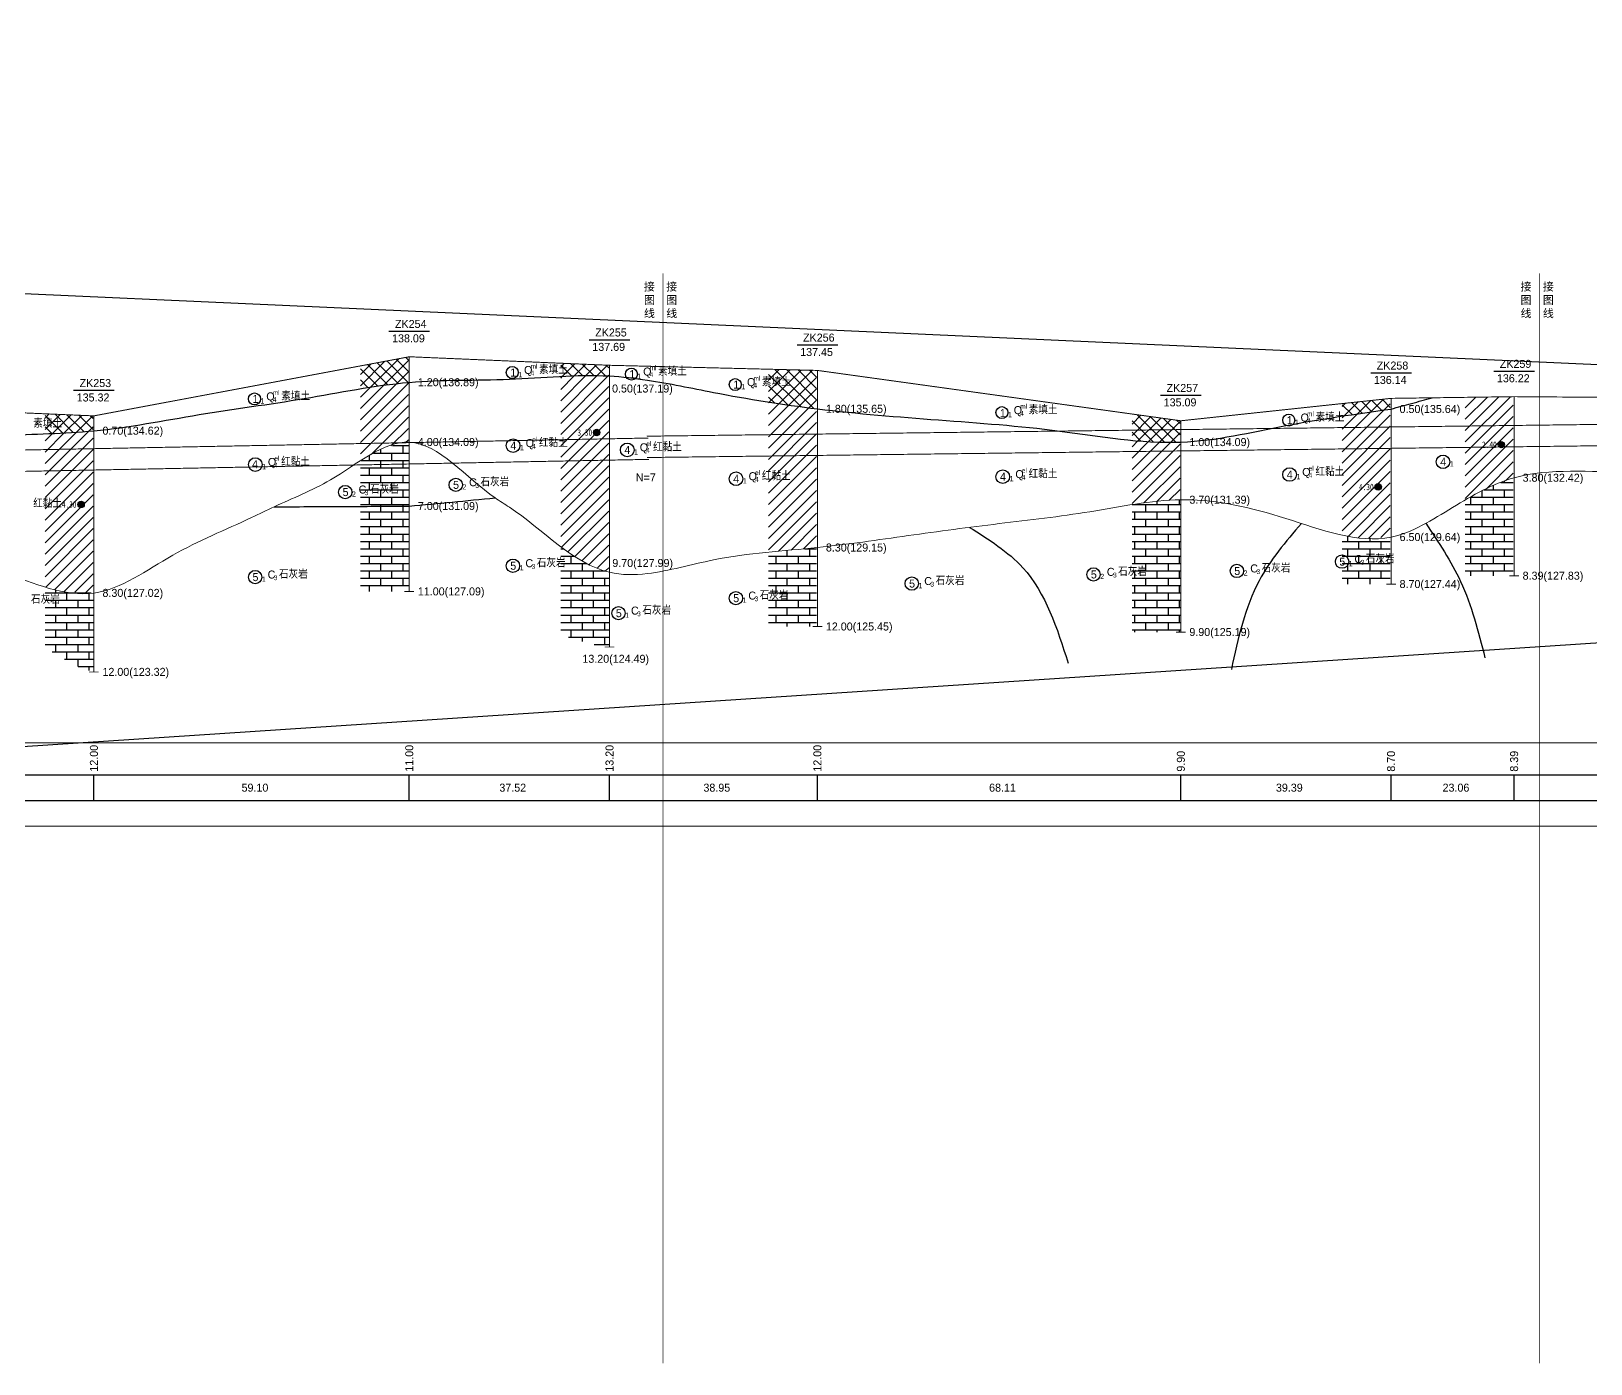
# Model space of a CAD drawing. Header units: inches. Extents: x -205 to 12199, y -11610 to -150.
# Drawn here: x 1414.4 to 1901.5, y -9450.6 to -9034.3 of the extents above; entities that cross this region are included whole.
import ezdxf

# ---------------------------------------------------------------- set-up
doc = ezdxf.new("R2010")
doc.units = ezdxf.units.IN
doc.header["$MEASUREMENT"] = 0
for name, pattern in [('ACAD_ISO03W100', [30, 12, -18]), ('ACAD_ISO05W100', [34, 24, -3, 0.5, -3, 0.5, -3]), ('ACAD_ISO12W100', [21, 12, -3, 0, -3, 0, -3])]:
    doc.linetypes.add(name, pattern=pattern)
for name, color, linetype in [('GiCAD_PouMian', 7, 'Continuous'), ('GICAD_QUYANG', 7, 'Continuous'), ('地质-图框', 7, 'Continuous'), ('地质-地层符号', 3, 'Continuous'), ('地质-地层线', 7, 'Continuous'), ('地质-地面线', 7, 'Continuous'), ('地质-填充花纹', 4, 'Continuous'), ('地质-文字', 7, 'Continuous'), ('地质-标注栏', 7, 'Continuous'), ('地质-标贯', 7, 'Continuous'), ('地质-钻孔', 7, 'Continuous'), ('挡墙底', 7, 'Continuous'), ('管底', 7, 'Continuous'), ('红线', 1, 'ACAD_ISO05W100')]:
    doc.layers.add(name, color=color, linetype=linetype)
doc.styles.add('LZ_PMT_LINE', font='', dxfattribs={"height": 2})
doc.styles.get("Standard").update_dxf_attribs({"font": ''})
doc.styles.add('地层编号', font='Comfont.shx', dxfattribs={"width": 0.7, "height": 2.5, "bigfont": 'Hztxt12a.shx'})
doc.styles.add('层底标注', font='Comfont.shx', dxfattribs={"width": 0.7, "height": 2.5, "bigfont": 'Hztxt12a.shx'})
doc.styles.add('岩土名称', font='Comfont.shx', dxfattribs={"width": 0.7, "height": 2.5, "bigfont": 'Hztxt12a.shx'})
doc.styles.add('时代', font='Comfont.shx', dxfattribs={"width": 0.7, "height": 2.5, "bigfont": 'Hztxt12a.shx'})
doc.styles.add('标注栏数据', font='Comfont.shx', dxfattribs={"width": 0.7, "height": 2.5, "bigfont": 'Hztxt12a.shx'})
doc.styles.add('标贯动探', font='Comfont.shx', dxfattribs={"width": 0.7, "height": 2.5, "bigfont": 'Hztxt12a.shx'})
doc.styles.add('钻孔标注', font='Comfont.shx', dxfattribs={"width": 0.7, "height": 2.5, "bigfont": 'Hztxt12a.shx'})
doc.styles.get('LZ_PMT_LINE').set_extended_font_data('SimSun')
doc.styles.get('Standard').set_extended_font_data('SimSun')
doc.linetypes.add('bzhjcx', pattern='A,0.001,[2,XX1.shx,S=1,R=0,X=1,Y=0],-2', length=2.001)
doc.linetypes.add('swx', pattern='A,7,-1.5,["●",LZ_PMT_LINE,S=0.05,R=0,X=0,Y=0],-1.5', length=10)
pattern_1 = [(45, (-5430.9341, -12402.1851), (-1.76776695, 1.76776695), [])]
pattern_2 = [(0, (-5430.9341, -12402.1851), (0, 2.3), []), (90, (-5430.934, -12402.185), (-3.5, 2.3), [2.3, -2.3])]
pattern_3 = [(45, (-5430.9341, -12402.1851), (-1.76776695, 1.76776695), []), (135, (-5430.9341, -12402.1851), (-1.76776695, -1.76776695), [])]
pattern_4 = [(45, (-5520.9341, -12402.1851), (-1.76776695, 1.76776695), [])]
pattern_5 = [(0, (-5520.9341, -12402.1851), (0, 2.3), []), (90, (-5520.934, -12402.185), (-3.5, 2.3), [2.3, -2.3])]
pattern_6 = [(45, (-5520.9341, -12402.1851), (-1.76776695, 1.76776695), []), (135, (-5520.9341, -12402.1851), (-1.76776695, -1.76776695), [])]

# ---------------------------------------------------------------- blocks, each defined once
blk = doc.blocks.new('gkqy_yuan.dwg不标')
at = {"layer": 'GiCAD_PouMian'}
h = blk.add_hatch(color=7, dxfattribs=at)
edge = h.paths.add_edge_path()
edge.add_arc((0, 0), 1, 0, 360)
at = {"layer": 'GICAD_QUYANG', "color": 7}
blk.add_circle((0, 0), 1, dxfattribs=at)

msp = doc.modelspace()

# ---------------------------------------------------------------- hatches: boundary and pattern name
at = {"layer": '地质-填充花纹', "linetype": 'Continuous'}
h = msp.add_hatch(dxfattribs=at)
h.set_pattern_fill('GKSTT', scale=0.5, style=0, pattern_type=2)
h.set_pattern_definition(pattern_3)
h.paths.add_polyline_path([(1532.24222, -9144.04154), (1524.31546, -9144.93042), (1519.36881, -9145.65828), (1517.24222, -9146.00847), (1517.24222, -9138.87265), (1532.24222, -9136.06037)])
h = msp.add_hatch(dxfattribs=at)
h.set_pattern_fill('GKSTT', scale=0.5, style=0, pattern_type=2)
h.set_pattern_definition(pattern_3)
h.paths.add_polyline_path([(1594.77919, -9138.66947), (1594.77919, -9142.0075), (1588.73131, -9141.8633), (1583.73246, -9141.96057), (1579.77919, -9142.13694), (1579.77919, -9138.02986)])
h = msp.add_hatch(dxfattribs=at)
h.set_pattern_fill('GKNXT', scale=0.5, style=0, pattern_type=2)
h.set_pattern_definition(pattern_1)
h.paths.add_polyline_path([(1594.77919, -9142.0075), (1594.77919, -9203.25138), (1587.97748, -9200.65564), (1583.68022, -9198.10392), (1579.77919, -9195.33123), (1579.77919, -9142.13694), (1583.73246, -9141.96057), (1588.73131, -9141.8633)])
h = msp.add_hatch(dxfattribs=at)
h.set_pattern_fill('GKSTT', scale=0.5, style=0, pattern_type=2)
h.set_pattern_definition(pattern_6)
h.paths.add_polyline_path([(1659.70155, -9140.274), (1659.70155, -9152.24752), (1652.14657, -9151.26106), (1647.19839, -9150.54327), (1644.70155, -9150.1534), (1644.70155, -9139.90432)])
h = msp.add_hatch(dxfattribs=at)
h.set_pattern_fill('GKNXT', scale=0.5, style=0, pattern_type=2)
h.set_pattern_definition(pattern_1)
h.paths.add_polyline_path([(1532.24222, -9162.73251), (1525.03213, -9164.24219), (1520.56308, -9166.47733), (1517.24222, -9168.512), (1517.24222, -9146.00847), (1519.36881, -9145.65828), (1524.31546, -9144.93042), (1532.24222, -9144.04154)])
h = msp.add_hatch(dxfattribs=at)
h.set_pattern_fill('GKNXT', scale=0.5, style=0, pattern_type=2)
h.set_pattern_definition(pattern_4)
h.paths.add_polyline_path([(1647.19839, -9150.54327), (1652.14657, -9151.26106), (1659.70155, -9152.24752), (1659.70155, -9195.63707), (1652.27785, -9196.33707), (1647.29819, -9196.78742), (1644.70155, -9197.04508), (1644.70155, -9150.1534)])
h = msp.add_hatch(dxfattribs=at)
h.set_pattern_fill('GKSTT', scale=0.5, style=0, pattern_type=2)
h.set_pattern_definition(pattern_6)
h.paths.add_polyline_path([(1838.86747, -9152.38224), (1830.96788, -9153.50157), (1826.02035, -9154.22398), (1823.86747, -9154.55132), (1823.86747, -9150.63962), (1838.86747, -9149.04014)])
h = msp.add_hatch(dxfattribs=at)
h.set_pattern_fill('GKNXT', scale=0.5, style=0, pattern_type=2)
h.set_pattern_definition(pattern_4)
h.paths.add_polyline_path([(1838.86747, -9192.35913), (1830.43962, -9192.77419), (1825.49046, -9192.07965), (1823.86747, -9191.70505), (1823.86747, -9154.55132), (1826.02035, -9154.22398), (1830.96788, -9153.50157), (1838.86747, -9152.38224)])
h = msp.add_hatch(dxfattribs=at)
h.set_pattern_fill('GKNXT', scale=0.5, style=0, pattern_type=2)
h.set_pattern_definition(pattern_4)
h.paths.add_polyline_path([(1877.30031, -9173.90303), (1871.5278, -9175.9711), (1867.01263, -9178.11649), (1862.63016, -9180.52262), (1862.30031, -9180.71899), (1862.30031, -9148.69177), (1877.30031, -9148.48361)])
h = msp.add_hatch(dxfattribs=at)
h.set_pattern_fill('GKSTT', scale=0.5, style=0, pattern_type=2)
h.set_pattern_definition(pattern_3)
h.paths.add_polyline_path([(1433.74601, -9154.46945), (1433.74601, -9159.16522), (1425.7862, -9159.75279), (1420.79207, -9159.99428), (1418.74601, -9160.0747), (1418.74601, -9153.83098)])
h = msp.add_hatch(dxfattribs=at)
h.set_pattern_fill('GKSTT', scale=0.5, style=0, pattern_type=2)
h.set_pattern_definition(pattern_6)
h.paths.add_polyline_path([(1773.22087, -9155.97885), (1773.22087, -9162.67925), (1765.42216, -9162.65062), (1760.43259, -9162.33253), (1758.22087, -9162.11672), (1758.22087, -9153.89991)])
h = msp.add_hatch(dxfattribs=at)
h.set_pattern_fill('GKNXT', scale=0.5, style=0, pattern_type=2)
h.set_pattern_definition(pattern_1)
h.paths.add_polyline_path([(1433.74601, -9209.80406), (1424.79243, -9209.46857), (1419.92917, -9208.31597), (1418.74601, -9207.93666), (1418.74601, -9160.0747), (1420.79207, -9159.99428), (1425.7862, -9159.75279), (1433.74601, -9159.16522)])
h = msp.add_hatch(dxfattribs=at)
h.set_pattern_fill('GKNXT', scale=0.5, style=0, pattern_type=2)
h.set_pattern_definition(pattern_4)
h.paths.add_polyline_path([(1760.43259, -9162.33253), (1765.42216, -9162.65062), (1773.22087, -9162.67925), (1773.22087, -9180.69708), (1764.83875, -9181.26418), (1759.88281, -9181.92459), (1758.22087, -9182.1924), (1758.22087, -9162.11672)])
h = msp.add_hatch(dxfattribs=at)
h.set_pattern_fill('GKSHY', scale=0.5, style=0, pattern_type=2)
h.set_pattern_definition(pattern_2)
h.paths.add_polyline_path([(1532.24222, -9182.68135), (1526.38572, -9182.7091), (1521.38577, -9182.73278), (1517.24222, -9182.75241), (1517.24222, -9168.512), (1520.56308, -9166.47733), (1525.03213, -9164.24219), (1532.24222, -9162.73251)])
h = msp.add_hatch(dxfattribs=at)
h.set_pattern_fill('GKSHY', scale=0.5, style=0, pattern_type=2)
h.set_pattern_definition(pattern_5)
h.paths.add_polyline_path([(1877.30031, -9204.41347), (1862.30031, -9204.41347), (1862.30031, -9180.71899), (1862.63016, -9180.52262), (1867.01263, -9178.11649), (1871.5278, -9175.9711), (1877.30031, -9173.90303)])
h = msp.add_hatch(dxfattribs=at)
h.set_pattern_fill('GKSHY', scale=0.5, style=0, pattern_type=2)
h.set_pattern_definition(pattern_5)
h.paths.add_polyline_path([(1773.22087, -9222.0135), (1758.22087, -9222.0135), (1758.22087, -9182.1924), (1759.88281, -9181.92459), (1764.83875, -9181.26418), (1773.22087, -9180.69708)])
h = msp.add_hatch(dxfattribs=at)
h.set_pattern_fill('GKSHY', scale=0.5, style=0, pattern_type=2)
h.set_pattern_definition(pattern_2)
h.paths.add_polyline_path([(1532.24222, -9209.34684), (1517.24222, -9209.34684), (1517.24222, -9182.75241), (1521.38577, -9182.73278), (1526.38572, -9182.7091), (1532.24222, -9182.68135)])
h = msp.add_hatch(dxfattribs=at)
h.set_pattern_fill('GKSHY', scale=0.5, style=0, pattern_type=2)
h.set_pattern_definition(pattern_2)
h.paths.add_polyline_path([(1583.68022, -9198.10392), (1587.97748, -9200.65564), (1594.77919, -9203.25138), (1594.77919, -9226.63871), (1589.76602, -9225.80814), (1584.55306, -9224.35771), (1579.77919, -9222.76192), (1579.77919, -9195.33123)])
h = msp.add_hatch(dxfattribs=at)
h.set_pattern_fill('GKSHY', scale=0.5, style=0, pattern_type=2)
h.set_pattern_definition(pattern_5)
h.paths.add_polyline_path([(1659.70155, -9220.28016), (1644.70155, -9220.28016), (1644.70155, -9197.04508), (1647.29819, -9196.78742), (1652.27785, -9196.33707), (1659.70155, -9195.63707)])
h = msp.add_hatch(dxfattribs=at)
h.set_pattern_fill('GKSHY', scale=0.5, style=0, pattern_type=2)
h.set_pattern_definition(pattern_5)
h.paths.add_polyline_path([(1825.49046, -9192.07965), (1830.43962, -9192.77419), (1838.86747, -9192.35913), (1838.86747, -9207.01348), (1823.86747, -9207.01348), (1823.86747, -9191.70505)])
h = msp.add_hatch(dxfattribs=at)
h.set_pattern_fill('GKSHY', scale=0.5, style=0, pattern_type=2)
h.set_pattern_definition(pattern_2)
h.paths.add_polyline_path([(1419.92917, -9208.31597), (1424.79243, -9209.46857), (1433.74601, -9209.80406), (1433.74601, -9234.39574), (1429.22413, -9232.87007), (1424.54833, -9230.33977), (1419.89999, -9227.54654), (1418.74601, -9226.92206), (1418.74601, -9207.93666)])

# ---------------------------------------------------------------- linework, layer by layer
for points in [[(1707.46387, -9189.2998), (1724.11246, -9201.89887), (1738.26492, -9231.73673)], [(1811.11628, -9188.06725), (1797.92654, -9205.96225), (1789.25254, -9233.67426)], [(1849.98928, -9188.03557), (1860.82159, -9206.19111), (1868.43958, -9230.00735)]]:
    msp.add_spline(points, degree=3)
at = {"layer": '地质-地层符号', "color": 7, "linetype": 'Continuous'}
for centre, major_axis in [((1564.66879, -9140.94206), (0, 1.875)), ((1601.85049, -9141.43722), (0, 1.875)), ((1484.1522, -9149.18249), (0, 1.875)), ((1634.28924, -9144.72731), (0, 1.875)), ((1717.59686, -9153.47671), (0, 1.875)), ((1807.17983, -9155.8027), (0, 1.875)), ((1564.91879, -9163.77539), (0, 2.125)), ((1600.55634, -9165.10053), (0, 2.125)), ((1855.34206, -9168.83527), (0, 2.125)), ((1484.4022, -9169.68249), (0, 2.125)), ((1717.84686, -9173.47671), (0, 2.125)), ((1807.42983, -9172.8027), (0, 2.125)), ((1512.50231, -9178.28725), (0, 2.08333)), ((1547.00942, -9176.02502), (0, 2.08333)), ((1634.53924, -9174.135), (0, 2.125)), ((1564.87712, -9201.29772), (0, 2.08333)), ((1790.97701, -9202.93119), (0, 2.08333)), ((1823.79981, -9200.01441), (0, 2.08333)), ((1484.36053, -9204.84205), (0, 2.08333)), ((1689.42587, -9206.86934), (0, 2.08333)), ((1746.18503, -9204.00271), (0, 2.08333)), ((1634.49757, -9211.41537), (0, 2.08333)), ((1597.83703, -9216.10933), (0, 2.08333))]:
    msp.add_ellipse(centre, major_axis=major_axis, ratio=1, dxfattribs=at)
at = {"layer": '地质-地层线', "color": 7, "lineweight": 25}
for points, knots in [([(1266.85562, -9155.38164), (1275.38052, -9155.1588), (1298.15641, -9154.60023), (1335.00698, -9158.40569), (1372.77871, -9163.40825), (1405.78723, -9160.19384), (1435.73955, -9159.95414), (1466.79256, -9153.71042), (1499.69498, -9149.48924), (1531.75427, -9142.81224), (1563.76078, -9143.73323), (1588.65635, -9141.02135), (1602.92332, -9142.68599), (1606.85562, -9143.28539)], [298.564283754, 298.564283754, 298.564283754, 298.564283754, 324.128907391, 366.869751148, 409.610594905, 437.839756472, 466.06891804, 499.286247146, 532.503576253, 565.72090536, 597.005381034, 628.289856709, 640.227264169, 640.227264169, 640.227264169, 640.227264169]), ([(1606.85562, -9143.28539), (1613.74922, -9144.33617), (1631.40489, -9148.1402), (1661.57316, -9152.94923), (1697.82105, -9155.79498), (1735.59995, -9158.48604), (1771.97682, -9165.24658), (1806.27604, -9156.96643), (1828.17033, -9153.88669), (1839.11747, -9152.34681)], [640.227264169, 640.227264169, 640.227264169, 640.227264169, 661.154415727, 694.018974746, 732.017216369, 770.015457992, 808.013699615, 841.241153633, 874.468607651, 874.468607651, 874.468607651, 874.468607651])]:
    msp.add_open_spline(points, degree=3, knots=knots, dxfattribs=at)
msp.add_spline([(1839.11747, -9152.34681), (1845.52295, -9150.59126), (1851.92842, -9148.8357)], degree=3, dxfattribs=at)
at = {"layer": '地质-地层线', "color": 7, "linetype": 'bzhjcx', "lineweight": 0}
for points, knots in [([(1266.85562, -9206.62356), (1275.38197, -9208.27282), (1293.38187, -9212.90652), (1320.59594, -9205.19199), (1339.5327, -9202.87754), (1358.4648, -9199.84219), (1377.83375, -9193.7577), (1405.60622, -9202.67617), (1434.07801, -9214.99888), (1458.46624, -9196.66441), (1477.38611, -9189.21276), (1493.80097, -9181.05374), (1510.11927, -9174.80663), (1534.43824, -9153.81475), (1551.79468, -9175.74993), (1572.76565, -9188.31917), (1586.78318, -9204.27601), (1602.77321, -9204.20741), (1606.85562, -9203.72572)], [814.479339142, 814.479339142, 814.479339142, 814.479339142, 840.331433469, 869.098024341, 897.210832883, 897.864615213, 926.631206086, 955.569383834, 984.507561581, 1011.805738438, 1039.103915294, 1046.903394395, 1066.40209215, 1093.700269006, 1125.67022648, 1130.998552726, 1168.296836445, 1180.636197901, 1180.636197901, 1180.636197901, 1180.636197901]), ([(1606.85562, -9203.72572), (1613.58872, -9202.93126), (1631.89918, -9197.5665), (1658.53081, -9196.26818), (1688.34895, -9191.79363), (1716.71351, -9188.04061), (1745.06425, -9184.92495), (1775.14064, -9178.40116), (1806.02618, -9185.51613), (1835.964, -9197.35276), (1858.34245, -9182.82245), (1881.45382, -9169.67671), (1912.8324, -9173.74172), (1935.94801, -9169.00987), (1946.85562, -9169.50247)], [1180.636197901, 1180.636197901, 1180.636197901, 1180.636197901, 1200.987491099, 1233.678145753, 1262.302481507, 1290.926817261, 1319.551153016, 1348.17548877, 1381.513107285, 1414.850725799, 1436.184780666, 1457.518835533, 1493.560249687, 1526.889464023, 1526.889464023, 1526.889464023, 1526.889464023])]:
    msp.add_open_spline(points, degree=3, knots=knots, dxfattribs=at)
at = {"layer": '地质-地层线', "color": 7}
for points in [[(1532.49222, -9182.68017), (1545.893, -9181.39445), (1559.29378, -9180.10872)], [(1490.27956, -9182.88014), (1511.38589, -9182.78015), (1532.49222, -9182.68017)]]:
    msp.add_spline(points, degree=3, dxfattribs=at)
at = {"layer": '地质-地面线', "color": 0, "linetype": 'Continuous', "const_width": 0.3}
for points in [[(1266.85562, -9150.65887), (1292.4139, -9150.48015), (1377.61394, -9152.08019), (1433.99601, -9154.48009), (1532.49222, -9136.0135), (1595.02919, -9138.68013), (1606.85562, -9138.97159)], [(1606.85562, -9138.97159), (1659.95155, -9140.28016), (1773.47087, -9156.0135), (1839.11747, -9149.01348), (1877.55031, -9148.48014), (1946.85562, -9148.99377)]]:
    msp.add_lwpolyline(points, dxfattribs=at)
at = {"layer": '地质-标注栏', "color": 7, "linetype": 'Continuous', "const_width": 0.3}
for points in [[(1226.85541, -9256.61336), (1616.85541, -9256.61336)], [(1566.85541, -9256.61336), (1956.85541, -9256.61336)], [(1226.85541, -9282.61336), (1616.85541, -9282.61336)], [(1566.85541, -9282.61336), (1956.85541, -9282.61336)]]:
    msp.add_lwpolyline(points, dxfattribs=at)
at = {"layer": '地质-标注栏', "color": 7, "linetype": 'Continuous'}
for points in [[(1226.85541, -9266.61336), (1616.85541, -9266.61336)], [(1433.99601, -9274.61336), (1433.99601, -9266.61336)], [(1433.99601, -9274.61336), (1433.99601, -9266.61336)], [(1532.49222, -9274.61336), (1532.49222, -9266.61336)], [(1532.49222, -9274.61336), (1532.49222, -9266.61336)], [(1566.85541, -9266.61336), (1956.85541, -9266.61336)], [(1595.02919, -9274.61336), (1595.02919, -9266.61336)], [(1595.02919, -9274.61336), (1595.02919, -9266.61336)], [(1659.95155, -9274.61336), (1659.95155, -9266.61336)], [(1659.95155, -9274.61336), (1659.95155, -9266.61336)], [(1773.47087, -9274.61336), (1773.47087, -9266.61336)], [(1773.47087, -9274.61336), (1773.47087, -9266.61336)], [(1839.11747, -9274.61336), (1839.11747, -9266.61336)], [(1839.11747, -9274.61336), (1839.11747, -9266.61336)], [(1877.55031, -9274.61336), (1877.55031, -9266.61336)], [(1877.55031, -9274.61336), (1877.55031, -9266.61336)], [(1226.85541, -9274.61336), (1616.85541, -9274.61336)], [(1566.85541, -9274.61336), (1956.85541, -9274.61336)]]:
    msp.add_lwpolyline(points, dxfattribs=at)
at = {"layer": '地质-钻孔', "color": 7, "linetype": 'Continuous'}
for p, q in [((1526.12885, -9128.01351), (1538.85541, -9128.01351)), ((1588.66596, -9130.68001), (1601.39252, -9130.68001)), ((1653.58832, -9132.28011), (1666.31488, -9132.28011)), ((1832.75434, -9141.01351), (1845.48041, -9141.01351)), ((1871.18696, -9140.48006), (1883.91352, -9140.48006)), ((1427.63276, -9146.48006), (1440.35932, -9146.48006)), ((1767.10785, -9148.01351), (1779.83393, -9148.01351))]:
    msp.add_line(p, q, dxfattribs=at)
at = {"layer": '地质-钻孔', "color": 7, "const_width": 0.3, "flags": 128}
for points in [[(1532.49222, -9136.0135), (1532.49222, -9209.34684)], [(1595.02919, -9138.68013), (1595.02919, -9226.68013)], [(1659.95155, -9140.28016), (1659.95155, -9220.28016)], [(1839.11747, -9149.01348), (1839.11747, -9207.01348)], [(1877.55031, -9148.48014), (1877.55031, -9204.41347)], [(1433.99601, -9154.4801), (1433.99601, -9234.4801)], [(1773.47087, -9156.0135), (1773.47087, -9222.0135)]]:
    msp.add_lwpolyline(points, dxfattribs=at)
at = {"layer": '地质-钻孔', "color": 7, "linetype": 'Continuous', "const_width": 0.3, "flags": 128}
for points in [[(1876.05031, -9204.41347), (1879.05031, -9204.41347)], [(1530.99222, -9209.34684), (1533.99222, -9209.34684)], [(1837.61747, -9207.01348), (1840.61747, -9207.01348)], [(1658.45155, -9220.28016), (1661.45155, -9220.28016)], [(1771.97087, -9222.0135), (1774.97087, -9222.0135)], [(1593.52919, -9226.68013), (1596.52919, -9226.68013)], [(1432.49601, -9234.4801), (1435.49601, -9234.4801)]]:
    msp.add_lwpolyline(points, dxfattribs=at)
at = {"layer": '挡墙底', "linetype": 'ACAD_ISO12W100', "const_width": 0.3}
for points in [[(1606.77105, -9167.49421), (1947.20817, -9163.27897)], [(1267.45011, -9174.58731), (1607.31988, -9168.07029)]]:
    msp.add_lwpolyline(points, dxfattribs=at)
at = {"layer": '管底'}
for points in [[(-198.22635, -9363.82566), (4802.01627, -9034.32052)], [(-93.03196, -9048.34204), (4879.15883, -9272.68595)]]:
    msp.add_lwpolyline(points, dxfattribs=at)
at = {"layer": '管底', "linetype": 'swx', "const_width": 0.3}
for points in [[(1606.68852, -9160.82872), (1947.12564, -9156.61348)], [(1267.32231, -9167.92254), (1607.19209, -9161.40552)]]:
    msp.add_lwpolyline(points, dxfattribs=at)
at = {"layer": '红线', "linetype": 'ACAD_ISO03W100', "ltscale": 0.4, "const_width": 0.2}
for points in [[(1611.77512, -9109.92654), (1611.77512, -9450.47837)], [(1885.54235, -9109.92654), (1885.54235, -9450.47837)]]:
    msp.add_lwpolyline(points, dxfattribs=at)

# ---------------------------------------------------------------- block references
at = {"layer": '地质-图框', "linetype": 'Continuous'}
for p in [(1591.02919, -9159.68013), (1873.55031, -9163.48014), (1835.11747, -9176.68015), (1429.99601, -9182.14676)]:
    msp.add_blockref('gkqy_yuan.dwg不标', p, dxfattribs=at)

# ---------------------------------------------------------------- texts
at = {"layer": '地质-图框', "color": 0, "linetype": 'Continuous', "width": 0.7}
for s, p in [('3.30', (1585.02472, -9160.68013)), ('2.40', (1867.54584, -9164.48014)), ('4.30', (1829.11301, -9177.68015)), ('4.30', (1423.99154, -9183.14676))]:
    msp.add_text(s, height=2, dxfattribs=at).set_placement(p)
at = {"layer": '地质-地层符号', "color": 7, "linetype": 'Continuous'}
for s, height, style, p in [('1', 2.5, '地层编号', (1564.04379, -9142.19206)), ('1', 1.625, '地层编号', (1566.54379, -9142.39206)), ('Q', 2.5, '时代', (1568.35629, -9141.39206)), ('素填土', 2.5, '岩土名称', (1573.02296, -9141.39206)), ('1', 2.5, '地层编号', (1601.22549, -9142.68722)), ('1', 1.625, '地层编号', (1603.72549, -9142.88722)), ('Q', 2.5, '时代', (1605.53799, -9141.88722)), ('素填土', 2.5, '岩土名称', (1610.20466, -9141.88722)), ('Q', 2.5, '时代', (1637.97674, -9145.17731)), ('素填土', 2.5, '岩土名称', (1642.6434, -9145.17731)), ('Q', 2.5, '时代', (1487.8397, -9149.63249)), ('素填土', 2.5, '岩土名称', (1492.50637, -9149.63249)), ('1', 2.5, '地层编号', (1633.66424, -9145.97731)), ('1', 1.625, '地层编号', (1636.16424, -9146.17731)), ('1', 2.5, '地层编号', (1483.5272, -9150.43249)), ('1', 1.625, '地层编号', (1486.0272, -9150.63249)), ('1', 2.5, '地层编号', (1716.93838, -9154.88061)), ('Q', 2.5, '时代', (1721.28436, -9153.92671)), ('素填土', 2.5, '岩土名称', (1725.95103, -9153.92671)), ('素填土', 2.5, '岩土名称', (1415.06723, -9158.15872)), ('1', 1.625, '地层编号', (1719.47186, -9154.92671)), ('1', 2.5, '地层编号', (1806.55483, -9157.0527)), ('1', 1.625, '地层编号', (1809.05483, -9157.2527)), ('Q', 2.5, '时代', (1810.86733, -9156.2527)), ('素填土', 2.5, '岩土名称', (1815.534, -9156.2527)), ('Q', 2.5, '时代', (1568.85629, -9164.22539)), ('红黏土', 2.5, '岩土名称', (1572.98129, -9164.22539)), ('4', 2.5, '地层编号', (1564.04379, -9165.02539)), ('1', 1.625, '地层编号', (1567.04379, -9165.22539)), ('4', 2.5, '地层编号', (1599.68134, -9166.35053)), ('1', 1.625, '地层编号', (1602.68134, -9166.55053)), ('Q', 2.5, '时代', (1604.49384, -9165.55053)), ('红黏土', 2.5, '岩土名称', (1608.61884, -9165.55053)), ('4', 2.5, '地层编号', (1483.41508, -9170.82967)), ('1', 1.625, '地层编号', (1486.5272, -9171.13249)), ('Q', 2.5, '时代', (1488.3397, -9170.13249)), ('红黏土', 2.5, '岩土名称', (1492.4647, -9170.13249)), ('红黏土', 2.5, '岩土名称', (1642.60174, -9174.585)), ('Q', 2.5, '时代', (1721.78436, -9173.92671)), ('红黏土', 2.5, '岩土名称', (1725.90936, -9173.92671)), ('4', 2.5, '地层编号', (1806.55483, -9174.0527)), ('Q', 2.5, '时代', (1811.36733, -9173.2527)), ('红黏土', 2.5, '岩土名称', (1815.49233, -9173.2527)), ('4', 2.5, '地层编号', (1854.46706, -9170.08527)), ('1', 1.625, '地层编号', (1857.46706, -9170.28527)), ('C', 2.5, '时代', (1516.66897, -9178.73725)), ('石灰岩', 2.5, '岩土名称', (1520.21064, -9178.73725)), ('5', 2.5, '地层编号', (1546.17608, -9177.27502)), ('2', 1.625, '地层编号', (1549.09275, -9177.47502)), ('C', 2.5, '时代', (1551.17608, -9176.47502)), ('石灰岩', 2.5, '岩土名称', (1554.71775, -9176.47502)), ('4', 2.5, '地层编号', (1633.66424, -9175.385)), ('1', 1.625, '地层编号', (1636.66424, -9175.585)), ('Q', 2.5, '时代', (1638.47674, -9174.585)), ('4', 2.5, '地层编号', (1716.97186, -9174.72671)), ('1', 1.625, '地层编号', (1719.97186, -9174.92671)), ('1', 1.625, '地层编号', (1809.55483, -9174.2527)), ('红黏土', 2.5, '岩土名称', (1415.02556, -9183.15873)), ('5', 2.5, '地层编号', (1511.66897, -9179.53725)), ('2', 1.625, '地层编号', (1514.58564, -9179.73725)), ('5', 2.5, '地层编号', (1564.04379, -9202.54772)), ('C', 2.5, '时代', (1568.77296, -9201.74772)), ('石灰岩', 2.5, '岩土名称', (1572.31462, -9201.74772)), ('C', 2.5, '时代', (1795.14368, -9203.38119)), ('石灰岩', 2.5, '岩土名称', (1798.68534, -9203.38119)), ('5', 2.5, '地层编号', (1822.96648, -9201.26441)), ('1', 1.625, '地层编号', (1825.88315, -9201.46441)), ('C', 2.5, '时代', (1827.69565, -9200.46441)), ('石灰岩', 2.5, '岩土名称', (1831.23731, -9200.46441)), ('5', 2.5, '地层编号', (1483.5272, -9206.09205)), ('1', 1.625, '地层编号', (1486.44387, -9206.29205)), ('C', 2.5, '时代', (1488.25637, -9205.29205)), ('石灰岩', 2.5, '岩土名称', (1491.79803, -9205.29205)), ('1', 1.625, '地层编号', (1566.96046, -9202.74772)), ('5', 2.5, '地层编号', (1688.59253, -9208.11934)), ('C', 2.5, '时代', (1693.3217, -9207.31934)), ('石灰岩', 2.5, '岩土名称', (1696.86337, -9207.31934)), ('5', 2.5, '地层编号', (1745.3517, -9205.25271)), ('2', 1.625, '地层编号', (1748.26836, -9205.45271)), ('C', 2.5, '时代', (1750.3517, -9204.45271)), ('石灰岩', 2.5, '岩土名称', (1753.89336, -9204.45271)), ('5', 2.5, '地层编号', (1790.14368, -9204.18119)), ('2', 1.625, '地层编号', (1793.06034, -9204.38119)), ('石灰岩', 2.5, '岩土名称', (1414.3589, -9213.1587)), ('5', 2.5, '地层编号', (1633.66424, -9212.66537)), ('C', 2.5, '时代', (1638.3934, -9211.86537)), ('石灰岩', 2.5, '岩土名称', (1641.93507, -9211.86537)), ('1', 1.625, '地层编号', (1691.5092, -9208.31934)), ('5', 2.5, '地层编号', (1597.0037, -9217.35933)), ('C', 2.5, '时代', (1601.73287, -9216.55933)), ('石灰岩', 2.5, '岩土名称', (1605.27453, -9216.55933)), ('1', 1.625, '地层编号', (1636.5809, -9212.86537)), ('1', 1.625, '地层编号', (1599.92037, -9217.55933))]:
    msp.add_text(s, height=height, dxfattribs=dict(at, style=style)).set_placement(p)
at = {"layer": '地质-地层符号', "color": 7, "linetype": 'Continuous', "style": '时代', "width": 0.8}
for s, p in [('4', (1570.38962, -9141.89206)), ('ml', (1570.38962, -9139.7254)), ('4', (1607.57133, -9142.38722)), ('ml', (1607.57133, -9140.22055)), ('ml', (1640.01007, -9143.51064)), ('ml', (1489.87303, -9147.96582)), ('4', (1640.01007, -9145.67731)), ('4', (1489.87303, -9150.13249)), ('ml', (1723.3177, -9152.26004)), ('4', (1723.3177, -9154.42671)), ('4', (1812.90066, -9156.7527)), ('ml', (1812.90066, -9154.58603)), ('el', (1570.88962, -9162.55873)), ('el', (1490.37303, -9168.46582)), ('4', (1570.88962, -9164.72539)), ('4', (1606.52717, -9166.05053)), ('el', (1606.52717, -9163.88386)), ('4', (1490.37303, -9170.63249)), ('el', (1640.51007, -9172.91833)), ('el', (1723.8177, -9172.26004)), ('el', (1813.40066, -9171.58603)), ('3', (1553.12608, -9176.97502)), ('4', (1640.51007, -9175.085)), ('4', (1723.8177, -9174.42671)), ('4', (1813.40066, -9173.7527)), ('3', (1518.61897, -9179.23725)), ('3', (1570.72296, -9202.24772)), ('3', (1829.64565, -9200.96441)), ('3', (1490.20637, -9205.79205)), ('3', (1752.3017, -9204.95271)), ('3', (1797.09368, -9203.88119)), ('3', (1695.2717, -9207.81934)), ('3', (1603.68287, -9217.05933)), ('3', (1640.3434, -9212.36537))]:
    msp.add_text(s, height=1.5, dxfattribs=at).set_placement(p)
at = {"layer": '地质-文字', "color": 7, "linetype": 'Continuous', "style": '层底标注'}
for s, p in [('1.20(136.89)', (1535.1753, -9145.22542)), ('0.50(137.19)', (1595.83028, -9147.18531)), ('1.80(135.65)', (1662.6122, -9153.51937)), ('0.50(135.64)', (1841.77813, -9153.58602)), ('0.70(134.62)', (1436.6791, -9160.35868)), ('4.00(134.09)', (1535.1753, -9163.89208)), ('1.00(134.09)', (1776.13153, -9163.91937)), ('3.80(132.42)', (1880.21096, -9175.05267)), ('7.00(131.09)', (1535.1753, -9183.89208)), ('3.70(131.39)', (1776.13153, -9181.91937)), ('6.50(129.64)', (1841.77813, -9193.58602)), ('8.30(129.15)', (1662.6122, -9196.8527)), ('9.70(127.99)', (1595.91085, -9201.68191)), ('8.70(127.44)', (1841.77813, -9208.25269)), ('8.39(127.83)', (1880.21096, -9205.65268)), ('8.30(127.02)', (1436.6791, -9211.02534)), ('11.00(127.09)', (1535.1753, -9210.55875)), ('12.00(125.45)', (1662.6122, -9221.51937)), ('9.90(125.19)', (1776.13153, -9223.2527)), ('13.20(124.49)', (1586.5608, -9231.60716)), ('12.00(123.32)', (1436.6791, -9235.69201))]:
    msp.add_text(s, height=2.5, dxfattribs=at).set_placement(p)
at = {"layer": '地质-标注栏', "color": 7, "linetype": 'Continuous', "style": '标注栏数据'}
for s, p in [('12.00', (1435.24601, -9265.61336)), ('11.00', (1533.74222, -9265.61336)), ('13.20', (1596.27919, -9265.61336)), ('12.00', (1661.20155, -9265.61336)), ('9.90', (1774.72087, -9265.61336)), ('8.70', (1840.36747, -9265.61336)), ('8.39', (1878.80031, -9265.61336))]:
    msp.add_text(s, height=2.5, rotation=90.0000025, dxfattribs=at).set_placement(p)
for s, p in [('59.10', (1480.11562, -9271.86336)), ('37.52', (1560.63221, -9271.86336)), ('38.95', (1624.36188, -9271.86336)), ('68.11', (1713.58272, -9271.86336)), ('39.39', (1803.16568, -9271.86336)), ('23.06', (1855.2054, -9271.86336))]:
    msp.add_text(s, height=2.5, dxfattribs=at).set_placement(p)
at = {"layer": '地质-标贯', "color": 7, "linetype": 'Continuous', "style": '标贯动探'}
msp.add_text('N=7', height=2.5, dxfattribs=at).set_placement((1603.26228, -9174.97537))
at = {"layer": '地质-钻孔', "color": 7, "linetype": 'Continuous', "style": '钻孔标注'}
for s, p in [('ZK254', (1528.02294, -9127.0135)), ('ZK255', (1590.55992, -9129.68013)), ('138.09', (1527.12909, -9131.5135)), ('137.69', (1589.66606, -9134.18013)), ('ZK256', (1655.48227, -9131.28016)), ('137.45', (1654.58842, -9135.78016)), ('ZK258', (1834.6482, -9140.01348)), ('ZK259', (1873.08103, -9139.48014)), ('136.14', (1833.75435, -9144.51348)), ('136.22', (1872.18718, -9143.98014)), ('135.32', (1428.63288, -9149.9801)), ('ZK253', (1429.52673, -9145.4801)), ('ZK257', (1769.0016, -9147.0135)), ('135.09', (1768.10774, -9151.5135))]:
    msp.add_text(s, height=2.5, dxfattribs=at).set_placement(p)
at = {"layer": '红线', "char_height": 2.5, "attachment_point": 1}
for insert in [(1605.79909, -9112.87028), (1612.76441, -9112.87028), (1879.56632, -9112.87028), (1886.53164, -9112.87028)]:
    msp.add_mtext_dynamic_manual_height_columns('接图线', width=3.594619, gutter_width=12.5, heights=[0], dxfattribs=dict(at, insert=insert))

doc.saveas('drawing.dxf')
